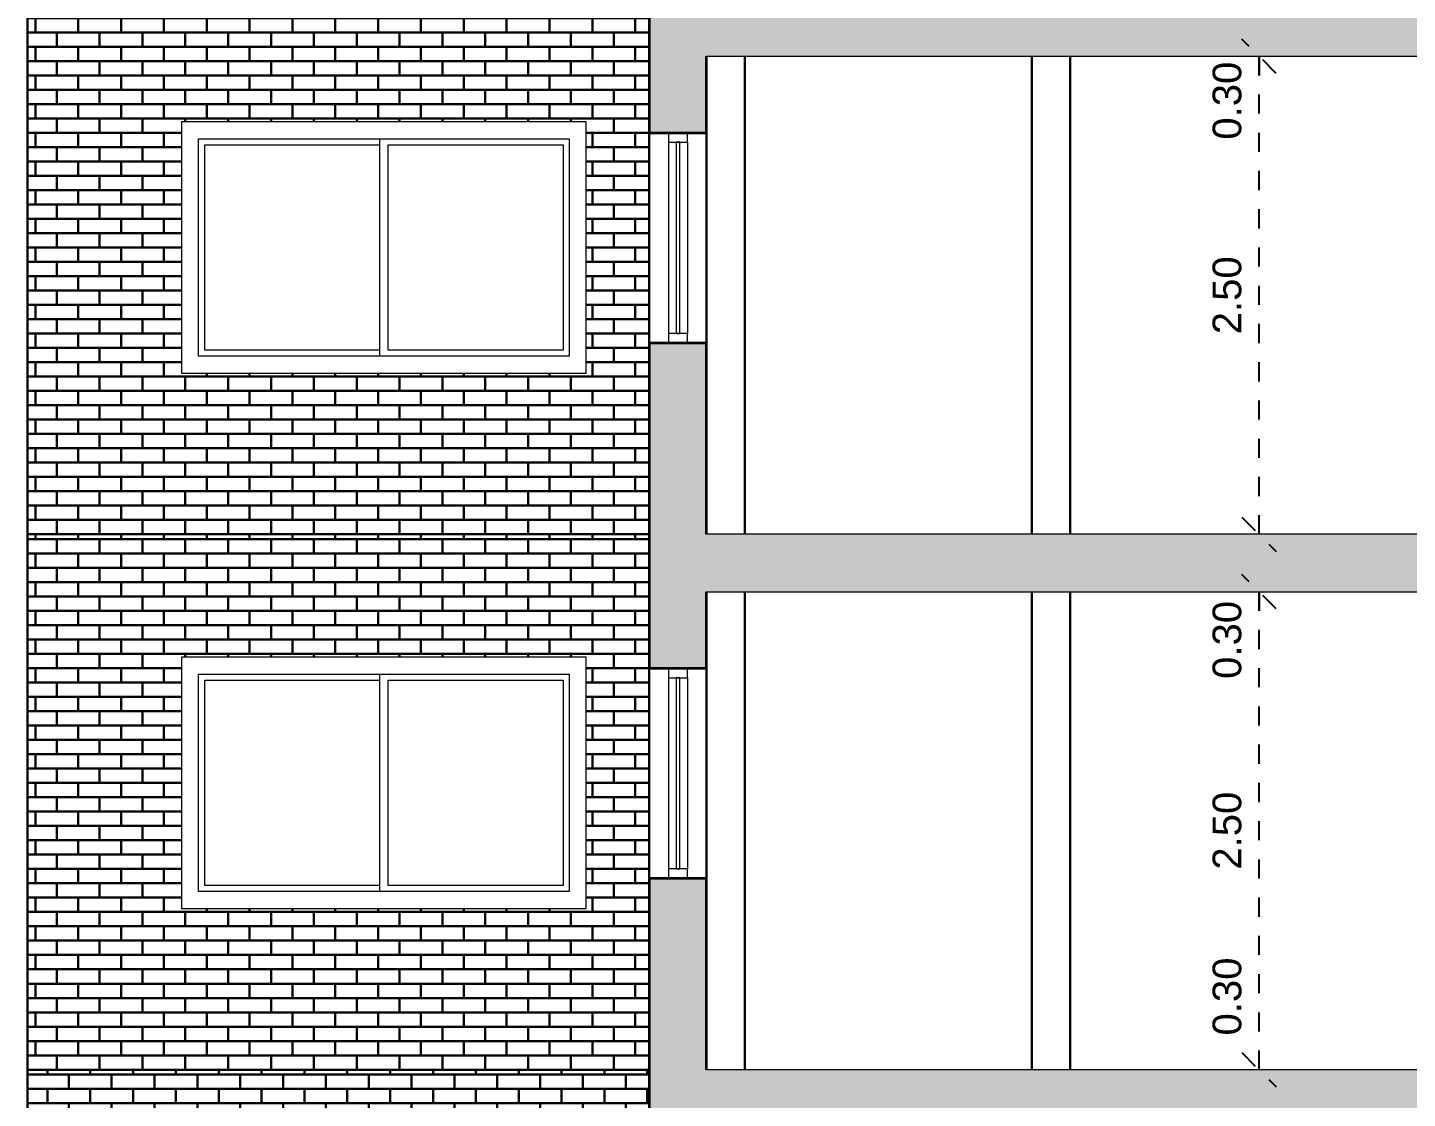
# Model space of a CAD drawing. Header units: metres. Extents: x 42 to 294, y -52 to 32.
# Drawn here: x 230.35 to 237.56, y -38.18 to -32.58 of the extents above; entities that cross this region are included whole.
import ezdxf

# ---------------------------------------------------------------- set-up
doc = ezdxf.new("R2010")
doc.units = ezdxf.units.M
doc.header["$LTSCALE"] = 0.15
doc.linetypes.add('Trazo punto', pattern=[0.015875, 0.00635, -0.004763, 0, -0.004763])
doc.layers.get('0').update_dxf_attribs({"lineweight": 20})
for name, color, linetype, lineweight in [('A-FLOROTM', 6, 'Continuous', 13), ('A-GLAZIDM', 6, 'Continuous', 9), ('A-WALL', 2, 'Continuous', 30), ('A-WALLCWM', 6, 'Continuous', 9)]:
    doc.layers.add(name, color=color, linetype=linetype, lineweight=lineweight)
doc.layers.add('MUROS', color=11, linetype='Continuous')
doc.styles.get("Standard").update_dxf_attribs({"font": 'arial.ttf', "height": 0.15})
doc.dimstyles.new('Copy of Annotative', dxfattribs={"dimtxt": 0.15, "dimasz": 0.18, "dimexe": 0.18, "dimexo": 0.0625, "dimgap": 0.09, "dimtad": 1, "dimzin": 0, "dimdsep": 46, "dimtxsty": 'Standard', "dimblk": 'OBLIQUE', "dimcen": 0.09, "dimse1": 1, "dimse2": 1, "dimadec": 0, "dimazin": 0, "dimtfac": 1, "dimtofl": 0, "dimtmove": 0, "dimatfit": 3, "dimfxl": 1, "dimtolj": 1, "dimtzin": 0, "dimarcsym": 0})

# ---------------------------------------------------------------- blocks, each defined once
blk = doc.blocks.new('Deslizante con cubrejuntas - 2000 x 1200mm-49-Corte AA')
at = {"layer": 'A-GLAZIDM'}
for p, q in [((18.1889, 5.5571), (18.1889, 4.2428)), ((20.3032, 5.5571), (18.1889, 5.5571)), ((20.3032, 4.2428), (20.3032, 5.5571)), ((18.2778, 5.4682), (20.2143, 5.4682)), ((18.2778, 4.3317), (18.2778, 5.4682)), ((18.3096, 4.3635), (18.3096, 5.4365)), ((18.3096, 5.4365), (19.2239, 5.4365)), ((19.2239, 5.4682), (19.2239, 4.3317)), ((19.2683, 4.3635), (19.2683, 5.4365)), ((19.2683, 5.4365), (20.1826, 5.4365)), ((20.1826, 5.4365), (20.1826, 4.3635)), ((20.2143, 5.4682), (20.2143, 4.3317)), ((20.2143, 4.3317), (18.2778, 4.3317)), ((19.2239, 4.3635), (18.3096, 4.3635)), ((20.1826, 4.3635), (19.2683, 4.3635)), ((18.1889, 4.2428), (20.3032, 4.2428))]:
    blk.add_line(p, q, dxfattribs=at)
blk = doc.blocks.new('Panel de sistema - Acristalado-142-Corte AA')
at = {"layer": 'A-WALLCWM'}
for p, q in [((20.7736, 5.45), (20.7736, 4.45)), ((20.7936, 5.45), (20.7736, 5.45)), ((20.7936, 4.45), (20.7936, 5.45)), ((20.7736, 4.45), (20.7936, 4.45))]:
    blk.add_line(p, q, dxfattribs=at)
blk = doc.blocks.new('Montante rectangular - Montante rectangular - 5x10 cm Aluminio-70-Corte AA')
at = {"layer": 'A-WALLCWM'}
for p, q in [((20.7336, 5.45), (20.7336, 4.45)), ((20.8336, 5.45), (20.8336, 4.45))]:
    blk.add_line(p, q, dxfattribs=at)
blk = doc.blocks.new('Montante rectangular - Montante rectangular - 5x10 cm Aluminio-141-Corte AA')
at = {"layer": 'A-WALLCWM'}
h = blk.add_hatch(dxfattribs=at)
h.set_pattern_fill('FP1_9', color=256, style=0, pattern_type=2)
h.set_pattern_definition([(45, (20.576, 4.356), (-0.25173, 0.25173), []), (45, (20.576, 4.737), (-0.25173, 0.25173), [])])
h.paths.add_polyline_path([(20.8336, 4.45), (20.7336, 4.45), (20.7336, 4.4), (20.8336, 4.4)], flags=0)
at = {"layer": 'A-WALLCWM', "lineweight": 13}
for p, q in [((20.8336, 4.45), (20.7336, 4.45)), ((20.7336, 4.45), (20.7336, 4.4)), ((20.8336, 4.4), (20.8336, 4.45)), ((20.7336, 4.4), (20.8336, 4.4))]:
    blk.add_line(p, q, dxfattribs=at)
blk = doc.blocks.new('Montante rectangular - Montante rectangular - 5x10 cm Aluminio-140-Corte AA')
at = {"layer": 'A-WALLCWM'}
h = blk.add_hatch(dxfattribs=at)
h.set_pattern_fill('FP1_10', color=256, style=0, pattern_type=2)
h.set_pattern_definition([(45, (20.576, 5.445), (-0.25173, 0.25173), []), (45, (20.576, 5.826), (-0.25173, 0.25173), [])])
h.paths.add_polyline_path([(20.7336, 5.5), (20.7336, 5.45), (20.8336, 5.45), (20.8336, 5.5)], flags=0)
at = {"layer": 'A-WALLCWM', "lineweight": 13}
for p, q in [((20.7336, 5.5), (20.7336, 5.45)), ((20.8336, 5.5), (20.7336, 5.5)), ((20.8336, 5.45), (20.8336, 5.5)), ((20.7336, 5.45), (20.8336, 5.45))]:
    blk.add_line(p, q, dxfattribs=at)
blk = doc.blocks.new('Panel de sistema - Acristalado-135-Corte AA')
at = {"layer": 'A-WALLCWM'}
for p, q in [((20.7736, 8.25), (20.7736, 7.25)), ((20.7936, 8.25), (20.7736, 8.25)), ((20.7936, 7.25), (20.7936, 8.25)), ((20.7736, 7.25), (20.7936, 7.25))]:
    blk.add_line(p, q, dxfattribs=at)
blk = doc.blocks.new('Montante rectangular - Montante rectangular - 5x10 cm Aluminio-134-Corte AA')
at = {"layer": 'A-WALLCWM'}
h = blk.add_hatch(dxfattribs=at)
h.set_pattern_fill('FP1_14', color=256, style=0, pattern_type=2)
h.set_pattern_definition([(45, (20.576, 7.128), (-0.25173, 0.25173), []), (45, (20.576, 7.509), (-0.25173, 0.25173), [])])
h.paths.add_polyline_path([(20.8336, 7.25), (20.7336, 7.25), (20.7336, 7.2), (20.8336, 7.2)], flags=0)
at = {"layer": 'A-WALLCWM', "lineweight": 13}
for p, q in [((20.8336, 7.25), (20.7336, 7.25)), ((20.7336, 7.25), (20.7336, 7.2)), ((20.8336, 7.2), (20.8336, 7.25)), ((20.7336, 7.2), (20.8336, 7.2))]:
    blk.add_line(p, q, dxfattribs=at)
blk = doc.blocks.new('Montante rectangular - Montante rectangular - 5x10 cm Aluminio-133-Corte AA')
at = {"layer": 'A-WALLCWM'}
h = blk.add_hatch(dxfattribs=at)
h.set_pattern_fill('FP1_15', color=256, style=0, pattern_type=2)
h.set_pattern_definition([(45, (20.576, 8.217), (-0.25173, 0.25173), []), (45, (20.576, 8.598), (-0.25173, 0.25173), [])])
h.paths.add_polyline_path([(20.7336, 8.3), (20.7336, 8.25), (20.8336, 8.25), (20.8336, 8.3)], flags=0)
at = {"layer": 'A-WALLCWM', "lineweight": 13}
for p, q in [((20.7336, 8.3), (20.7336, 8.25)), ((20.8336, 8.3), (20.7336, 8.3)), ((20.8336, 8.25), (20.8336, 8.3)), ((20.7336, 8.25), (20.8336, 8.25))]:
    blk.add_line(p, q, dxfattribs=at)
blk = doc.blocks.new('_Oblique')
at = {"color": 0, "linetype": 'ByBlock', "lineweight": -2}
blk.add_line((-0.5, -0.5), (0.5, 0.5), dxfattribs=at)
blk = doc.blocks.new('*D2574')
at = {"color": 0, "linetype": 'Trazo punto', "lineweight": -2, "ltscale": 0.1, "transparency": 16777216}
for p, q in [((236.7833, -38.0288), (236.7833, -37.8488)), ((236.7833, -38.3288), (236.7833, -38.5088))]:
    blk.add_line(p, q, dxfattribs=at)
at = {"layer": 'Defpoints', "color": 0, "linetype": 'Trazo punto', "ltscale": 0.1, "transparency": 16777216}
for p in [(236.7833, -38.0288), (236.7833, -38.0288), (236.7833, -38.3288)]:
    blk.add_point(p, dxfattribs=at)
at = {"color": 0, "linetype": 'Trazo punto', "lineweight": -2, "ltscale": 0.1, "transparency": 16777216, "xscale": 0.18, "yscale": 0.18, "zscale": 0.18}
for p, rotation in [((236.7833, -38.0288), 270), ((236.7833, -38.3288), 90)]:
    blk.add_blockref('_Oblique', p, dxfattribs=dict(at, rotation=rotation))
at = {"color": 0, "linetype": 'Trazo punto', "ltscale": 0.1, "transparency": 16777216, "insert": (236.6167, -37.6459), "char_height": 0.15, "attachment_point": 5, "rotation": 90}
blk.add_mtext('\\A1;0.30', dxfattribs=at)
blk = doc.blocks.new('*D2575')
at = {"color": 0, "linetype": 'Trazo punto', "lineweight": -2, "ltscale": 0.1, "transparency": 16777216}
blk.add_line((236.7833, -38.0288), (236.7833, -35.5288), dxfattribs=at)
at = {"layer": 'Defpoints', "color": 0, "linetype": 'Trazo punto', "ltscale": 0.1, "transparency": 16777216}
for p in [(236.7833, -35.5288), (236.7833, -35.5288), (236.7833, -38.0288)]:
    blk.add_point(p, dxfattribs=at)
at = {"color": 0, "linetype": 'Trazo punto', "lineweight": -2, "ltscale": 0.1, "transparency": 16777216, "xscale": 0.18, "yscale": 0.18, "zscale": 0.18}
for p, rotation in [((236.7833, -35.5288), 90), ((236.7833, -38.0288), 270)]:
    blk.add_blockref('_Oblique', p, dxfattribs=dict(at, rotation=rotation))
at = {"color": 0, "linetype": 'Trazo punto', "ltscale": 0.1, "transparency": 16777216, "insert": (236.6167, -36.7788), "char_height": 0.15, "attachment_point": 5, "rotation": 90}
blk.add_mtext('\\A1;2.50', dxfattribs=at)
blk = doc.blocks.new('*D2576')
at = {"color": 0, "linetype": 'Trazo punto', "lineweight": -2, "ltscale": 0.1, "transparency": 16777216}
for p, q in [((236.7833, -35.2288), (236.7833, -35.0488)), ((236.7833, -35.5288), (236.7833, -35.7088))]:
    blk.add_line(p, q, dxfattribs=at)
at = {"layer": 'Defpoints', "color": 0, "linetype": 'Trazo punto', "ltscale": 0.1, "transparency": 16777216}
for p in [(236.7833, -35.2288), (236.7833, -35.2288), (236.7833, -35.5288)]:
    blk.add_point(p, dxfattribs=at)
at = {"color": 0, "linetype": 'Trazo punto', "lineweight": -2, "ltscale": 0.1, "transparency": 16777216, "xscale": 0.18, "yscale": 0.18, "zscale": 0.18}
for p, rotation in [((236.7833, -35.2288), 270), ((236.7833, -35.5288), 90)]:
    blk.add_blockref('_Oblique', p, dxfattribs=dict(at, rotation=rotation))
at = {"color": 0, "linetype": 'Trazo punto', "ltscale": 0.1, "transparency": 16777216, "insert": (236.6167, -35.781), "char_height": 0.15, "attachment_point": 5, "rotation": 90}
blk.add_mtext('\\A1;0.30', dxfattribs=at)
blk = doc.blocks.new('*D2577')
at = {"color": 0, "linetype": 'Trazo punto', "lineweight": -2, "ltscale": 0.1, "transparency": 16777216}
blk.add_line((236.7833, -35.2288), (236.7833, -32.7288), dxfattribs=at)
at = {"layer": 'Defpoints', "color": 0, "linetype": 'Trazo punto', "ltscale": 0.1, "transparency": 16777216}
for p in [(236.7833, -32.7288), (236.7833, -32.7288), (236.7833, -35.2288)]:
    blk.add_point(p, dxfattribs=at)
at = {"color": 0, "linetype": 'Trazo punto', "lineweight": -2, "ltscale": 0.1, "transparency": 16777216, "xscale": 0.18, "yscale": 0.18, "zscale": 0.18}
for p, rotation in [((236.7833, -32.7288), 90), ((236.7833, -35.2288), 270)]:
    blk.add_blockref('_Oblique', p, dxfattribs=dict(at, rotation=rotation))
at = {"color": 0, "linetype": 'Trazo punto', "ltscale": 0.1, "transparency": 16777216, "insert": (236.6167, -33.9788), "char_height": 0.15, "attachment_point": 5, "rotation": 90}
blk.add_mtext('\\A1;2.50', dxfattribs=at)
blk = doc.blocks.new('*D2578')
at = {"color": 0, "linetype": 'Trazo punto', "lineweight": -2, "ltscale": 0.1, "transparency": 16777216}
for p, q in [((236.7833, -32.4288), (236.7833, -32.2488)), ((236.7833, -32.7288), (236.7833, -32.9088))]:
    blk.add_line(p, q, dxfattribs=at)
at = {"layer": 'Defpoints', "color": 0, "linetype": 'Trazo punto', "ltscale": 0.1, "transparency": 16777216}
for p in [(236.7833, -32.4288), (236.7833, -32.4288), (236.7833, -32.7288)]:
    blk.add_point(p, dxfattribs=at)
at = {"color": 0, "linetype": 'Trazo punto', "lineweight": -2, "ltscale": 0.1, "transparency": 16777216, "xscale": 0.18, "yscale": 0.18, "zscale": 0.18}
for p, rotation in [((236.7833, -32.4288), 270), ((236.7833, -32.7288), 90)]:
    blk.add_blockref('_Oblique', p, dxfattribs=dict(at, rotation=rotation))
at = {"color": 0, "linetype": 'Trazo punto', "ltscale": 0.1, "transparency": 16777216, "insert": (236.6167, -32.9611), "char_height": 0.15, "attachment_point": 5, "rotation": 90}
blk.add_mtext('\\A1;0.30', dxfattribs=at)

msp = doc.modelspace()

# ---------------------------------------------------------------- hatches: boundary and pattern name
at = {"layer": 'A-WALL'}
h = msp.add_hatch(dxfattribs=at)
h.set_pattern_fill('FP1_13', color=256, style=0, pattern_type=2)
h.set_pattern_definition([(180, (233.746105, -35.22884), (-9e-18, -0.075), []), (270, (233.7461, -35.22884), (0.112, -0.075), [0.075, -0.075])])
h.paths.add_polyline_path([(233.5957, -35.2288), (233.5957, -32.4288), (230.3457, -32.4288), (230.3457, -35.2288)], flags=0)
h.paths.add_polyline_path([(231.151, -33.0717), (233.2653, -33.0717), (233.2653, -34.386), (231.151, -34.386)], flags=0)
h = msp.add_hatch(dxfattribs=at)
h.set_pattern_fill('FP1_8', color=256, style=0, pattern_type=2)
h.set_pattern_definition([(180, (233.746105, -38.02884), (-9e-18, -0.075), []), (270, (233.7461, -38.02884), (0.112, -0.075), [0.075, -0.075])])
h.paths.add_polyline_path([(233.5957, -38.0288), (233.5957, -35.2288), (230.3457, -35.2288), (230.3457, -38.0288)], flags=0)
h.paths.add_polyline_path([(231.151, -35.8717), (233.2653, -35.8717), (233.2653, -37.186), (231.151, -37.186)], flags=0)
h = msp.add_hatch(dxfattribs=at)
h.set_pattern_fill('FP1_3', color=256, style=0, pattern_type=2)
h.set_pattern_definition([(0, (228.321105, -41.42884), (0, 0.075), []), (90, (228.3211, -41.42884), (-0.112, 0.075), [0.075, -0.075])])
h.paths.add_polyline_path([(233.5957, -38.0288), (230.3457, -38.0288), (230.3457, -39.3661), (230.3609, -39.3598), (230.3593, -39.3496), (230.3504, -39.338), (230.3529, -39.3339), (230.4153, -39.3312), (230.4386, -39.3025), (230.4434, -39.2941), (230.4452, -39.2888), (230.4795, -39.3123), (230.4856, -39.3148), (230.5159, -39.3063), (230.5233, -39.2999), (230.5311, -39.3021), (230.5389, -39.2999), (230.5463, -39.3063), (230.5765, -39.3148), (230.5827, -39.3123), (230.617, -39.2888), (230.6188, -39.2941), (230.6236, -39.3025), (230.6468, -39.3312), (230.7093, -39.3339), (230.7117, -39.338), (230.7029, -39.3496), (230.7013, -39.3598), (230.802, -39.4015), (230.8161, -39.3993), (230.8172, -39.4548), (230.8202, -39.4726), (230.8249, -39.4884), (230.8313, -39.5011), (230.8395, -39.5097), (230.8442, -39.5134), (230.8476, -39.5167), (230.85, -39.5199), (230.852, -39.5233), (230.8538, -39.5271), (230.856, -39.5317), (230.859, -39.5373), (230.8776, -39.5255), (230.9176, -39.5207), (230.921, -39.5281), (230.9261, -39.5339), (230.9258, -39.5346), (230.902, -39.5428), (230.8984, -39.5553), (230.9036, -39.5782), (230.9143, -39.6065), (230.9406, -39.6583), (230.9499, -39.6717), (230.9527, -39.6698), (230.9548, -39.6676), (230.9956, -39.6477), (230.9965, -39.6427), (230.9979, -39.6437), (230.9993, -39.6501), (231.0003, -39.661), (230.9989, -39.6937), (230.9956, -39.7139), (230.9946, -39.7139), (231.0386, -39.736), (231.0403, -39.7343), (231.041, -39.7396), (231.058, -39.7201), (231.0651, -39.715), (231.0687, -39.7136), (231.07, -39.7147), (231.0698, -39.717), (231.0694, -39.719), (231.0698, -39.7195), (231.1106, -39.8537), (231.1167, -39.863), (231.1138, -39.8664), (231.1139, -39.8694), (231.1145, -39.8717), (231.1129, -39.8735), (231.0698, -39.874), (231.0659, -39.9017), (231.0971, -39.9237), (231.1041, -39.9478), (231.1139, -39.9621), (231.1213, -39.9605), (231.1323, -39.9569), (231.136, -39.9848), (231.142, -40.0002), (231.1663, -40.03), (231.2059, -40.076), (231.2408, -40.1172), (231.2631, -40.1476), (231.265, -40.1611), (231.2623, -40.1755), (231.6269, -40.133), (231.6301, -40.0771), (231.6188, -40.0046), (231.6127, -39.986), (231.151, -39.986), (231.151, -38.6717), (233.2653, -38.6717), (233.2653, -39.9422), (233.5607, -39.9077), (233.5607, -39.9012), (233.5632, -39.9012), (233.5657, -39.9012), (233.5682, -39.9012), (233.5707, -39.9012), (233.5732, -39.9012), (233.5757, -39.9012), (233.5782, -39.9012), (233.5807, -39.9012), (233.5832, -39.9012), (233.5857, -39.9012), (233.5882, -39.9012), (233.5907, -39.9012), (233.5907, -39.9043), (233.5957, -39.9037), (233.5957, -38.3288)], flags=0)
at = {"layer": 'MUROS'}
h = msp.add_hatch(color=256, dxfattribs=at)
h.paths.add_polyline_path([(247.1207, -28.6288), (247.0207, -28.6288), (247.0207, -29.6288), (242.5207, -29.6288), (242.4207, -29.6288), (241.5207, -29.6288), (241.3707, -29.6288), (240.1957, -29.6288), (238.2957, -29.6288), (238.1457, -29.6288), (233.8957, -29.6288), (233.8957, -28.6288), (233.5957, -28.6288), (233.5957, -30.3288), (233.8957, -30.3288), (233.8957, -29.9288), (238.1457, -29.9288), (238.1457, -32.4288), (238.2957, -32.4288), (238.2957, -29.9288), (240.1957, -29.9288), (241.3707, -29.9288), (241.3707, -32.4288), (240.1957, -32.4288), (238.2957, -32.4288), (238.1457, -32.4288), (233.8957, -32.4288), (233.8957, -31.4288), (233.5957, -31.4288), (233.5957, -33.1288), (233.8957, -33.1288), (233.8957, -32.7288), (238.1457, -32.7288), (238.1457, -35.2288), (238.2957, -35.2288), (238.2957, -32.7288), (240.1957, -32.7288), (241.3707, -32.7288), (241.3707, -35.2288), (240.1957, -35.2288), (238.2957, -35.2288), (238.1457, -35.2288), (233.8957, -35.2288), (233.8957, -34.2288), (233.5957, -34.2288), (233.5957, -35.9288), (233.8957, -35.9288), (233.8957, -35.5288), (238.1457, -35.5288), (238.1457, -38.0288), (238.2957, -38.0288), (238.2957, -35.5288), (240.1957, -35.5288), (241.3707, -35.5288), (241.3707, -38.0288), (241.5207, -38.0288), (241.5207, -35.5288), (245.7207, -35.5288), (245.7207, -35.9288), (245.8286, -35.9288), (246.0207, -35.9288), (246.0207, -34.3288), (245.8286, -34.3288), (245.7207, -34.3288), (245.7207, -35.2288), (241.5207, -35.2288), (241.5207, -32.7288), (245.7207, -32.7288), (245.7207, -33.1288), (245.8286, -33.1288), (246.0207, -33.1288), (246.0207, -32.7288), (247.0207, -32.7288), (247.1207, -32.7288), (247.1207, -31.4288), (247.0207, -31.4288), (247.0207, -32.4288), (241.5207, -32.4288), (241.5207, -29.9288), (245.7207, -29.9288), (245.7207, -30.3288), (246.0207, -30.3288), (246.0207, -29.9288), (247.0207, -29.9288), (247.1207, -29.9288)])
h.paths.add_polyline_path([(247.1207, -25.8288), (247.0207, -25.8288), (247.0207, -26.8288), (240.1957, -26.8288), (238.2957, -26.8288), (238.1457, -26.8288), (233.8957, -26.8288), (233.8957, -25.8288), (233.5957, -25.8288), (233.5957, -27.5288), (233.8957, -27.5288), (233.8957, -27.1288), (238.1457, -27.1288), (238.1457, -29.6288), (238.2957, -29.6288), (238.2957, -27.1288), (240.1957, -27.1288), (241.3707, -27.1288), (241.3707, -29.6288), (241.5207, -29.6288), (241.5207, -27.1288), (245.7207, -27.1288), (245.7207, -27.5288), (246.0207, -27.5288), (246.0207, -27.1288), (247.0207, -27.1288), (247.1207, -27.1288)])
h.paths.add_polyline_path([(247.1207, -23.0288), (247.0207, -23.0288), (247.0207, -24.0288), (241.5207, -24.0288), (241.3707, -24.0288), (240.1957, -24.0288), (238.2957, -24.0288), (238.1457, -24.0288), (233.8957, -24.0288), (233.8957, -23.0288), (233.5957, -23.0288), (233.5957, -24.7288), (233.8957, -24.7288), (233.8957, -24.3288), (238.1457, -24.3288), (238.1457, -26.8288), (238.2957, -26.8288), (238.2957, -24.3288), (240.1957, -24.3288), (241.3707, -24.3288), (241.3707, -26.8288), (241.5207, -26.8288), (241.5207, -24.3288), (245.7207, -24.3288), (245.7207, -24.7288), (246.0207, -24.7288), (246.0207, -24.3288), (247.0207, -24.3288), (247.1207, -24.3288)])
h.paths.add_polyline_path([(247.1207, -21.2288), (246.0207, -21.2288), (246.0207, -20.2288), (245.8707, -20.2288), (245.8707, -21.2288), (233.5957, -21.2288), (233.5957, -21.5288), (233.5957, -21.9288), (233.8957, -21.9288), (233.8957, -21.5288), (240.1957, -21.5288), (241.3707, -21.5288), (241.5207, -21.5288), (245.7207, -21.5288), (245.7207, -21.9288), (246.0207, -21.9288), (246.0207, -21.5288), (247.1207, -21.5288)])
h.paths.add_polyline_path([(238.2957, -21.5288), (238.1457, -21.5288), (238.1457, -24.0288), (238.2957, -24.0288)])
h.paths.add_polyline_path([(241.5207, -21.5288), (241.3707, -21.5288), (241.3707, -24.0288), (241.5207, -24.0288)])
h.paths.add_polyline_path([(246.0207, -37.1288), (245.8286, -37.1288), (245.7207, -37.1288), (245.7207, -38.0288), (241.5207, -38.0288), (241.3707, -38.0288), (240.1957, -38.0288), (238.2957, -38.0288), (233.8957, -38.0288), (233.8957, -37.0288), (233.5957, -37.0288), (233.5957, -38.3288), (233.8957, -38.3288), (237.3957, -38.3288), (237.3957, -41.4288), (237.6957, -41.4288), (237.6957, -38.3288), (242.808, -38.3288), (242.808, -38.8288), (243.2323, -38.8288), (243.2323, -38.3288), (245.7207, -38.3288), (246.0207, -38.3288)])

# ---------------------------------------------------------------- linework, layer by layer
at = {"layer": 'A-FLOROTM'}
for p, q in [((233.8957, -32.7288), (238.1457, -32.7288)), ((238.1457, -35.2288), (233.8957, -35.2288)), ((233.8957, -35.5288), (238.1457, -35.5288)), ((238.1457, -38.0288), (233.8957, -38.0288))]:
    msp.add_line(p, q, dxfattribs=at)
at = {"layer": 'A-WALL'}
for p, q in [((230.3457, -26.8288), (230.3457, -39.3661)), ((234.0957, -32.7288), (234.0957, -35.2288)), ((235.5957, -35.2288), (235.5957, -32.7288)), ((235.7957, -35.2288), (235.7957, -32.7288)), ((233.5957, -34.2288), (233.5957, -33.1288)), ((233.8957, -33.1288), (233.8957, -34.2288)), ((233.5957, -35.2288), (230.3457, -35.2288)), ((234.0957, -35.5288), (234.0957, -38.0288)), ((235.5957, -38.0288), (235.5957, -35.5288)), ((235.7957, -38.0288), (235.7957, -35.5288)), ((233.5957, -37.0288), (233.5957, -35.9288)), ((233.8957, -35.9288), (233.8957, -37.0288)), ((235.5957, -37.5788), (235.5957, -37.519)), ((235.5957, -37.6288), (235.5957, -37.5915)), ((235.5957, -38.0288), (235.5957, -37.7788))]:
    msp.add_line(p, q, dxfattribs=at)
at = {"layer": 'A-WALL', "lineweight": 35}
for p, q in [((233.5957, -31.4288), (233.5957, -33.1288)), ((233.8957, -33.1288), (233.8957, -32.7288)), ((233.5957, -33.1288), (233.8957, -33.1288)), ((233.8957, -34.2288), (233.5957, -34.2288)), ((233.5957, -34.2288), (233.5957, -35.9288)), ((233.8957, -35.2288), (233.8957, -34.2288)), ((233.8957, -35.9288), (233.8957, -35.5288)), ((233.5957, -35.9288), (233.8957, -35.9288)), ((233.8957, -37.0288), (233.5957, -37.0288)), ((233.5957, -37.0288), (233.5957, -38.3288)), ((233.8957, -38.0288), (233.8957, -37.0288))]:
    msp.add_line(p, q, dxfattribs=at)

# ---------------------------------------------------------------- block references
at = {"layer": 'A-GLAZIDM'}
for p in [(212.9621, -38.6288), (212.9621, -41.4288)]:
    msp.add_blockref('Deslizante con cubrejuntas - 2000 x 1200mm-49-Corte AA', p, dxfattribs=at)
at = {"layer": 'A-WALLCWM'}
for name, p in [('Montante rectangular - Montante rectangular - 5x10 cm Aluminio-133-Corte AA', (212.9621, -41.4288)), ('Montante rectangular - Montante rectangular - 5x10 cm Aluminio-70-Corte AA', (212.9621, -38.6288)), ('Panel de sistema - Acristalado-135-Corte AA', (212.9621, -41.4288)), ('Montante rectangular - Montante rectangular - 5x10 cm Aluminio-134-Corte AA', (212.9621, -41.4288)), ('Montante rectangular - Montante rectangular - 5x10 cm Aluminio-140-Corte AA', (212.9621, -41.4288)), ('Montante rectangular - Montante rectangular - 5x10 cm Aluminio-70-Corte AA', (212.9621, -41.4288)), ('Panel de sistema - Acristalado-142-Corte AA', (212.9621, -41.4288)), ('Montante rectangular - Montante rectangular - 5x10 cm Aluminio-141-Corte AA', (212.9621, -41.4288))]:
    msp.add_blockref(name, p, dxfattribs=at)

# ---------------------------------------------------------------- dimensions: what is measured, and where the dimension line sits
at = {"linetype": 'Trazo punto', "ltscale": 0.1}
for base, p1, p2, picture, middle in [((236.7833, -32.4288), (236.7833, -32.7288), (236.7833, -32.4288), '*D2578', (236.7833, -32.9611)), ((236.7833, -35.2288), (236.7833, -35.5288), (236.7833, -35.2288), '*D2576', (236.7833, -35.781)), ((236.7833, -38.0288), (236.7833, -38.3288), (236.7833, -38.0288), '*D2574', (236.7833, -37.6459))]:
    dim = msp.add_linear_dim(base=base, p1=p1, p2=p2, angle=90, dimstyle='Copy of Annotative', override={"dimscale": 0, "dimtix": 0, "dimtofl": 0, "dimtmove": 1, "dimatfit": 3}, dxfattribs=at)
    dim.commit()
    dim.dimension.update_dxf_attribs({"geometry": picture, "text_midpoint": middle, "dimtype": 160})
for base, p1, p2, picture, middle in [((236.7833, -32.7288), (236.7833, -35.2288), (236.7833, -32.7288), '*D2577', (236.6167, -33.9788)), ((236.7833, -35.5288), (236.7833, -38.0288), (236.7833, -35.5288), '*D2575', (236.6167, -36.7788))]:
    dim = msp.add_linear_dim(base=base, p1=p1, p2=p2, angle=90, dimstyle='Copy of Annotative', override={"dimscale": 0, "dimtix": 0, "dimtofl": 0, "dimtmove": 1, "dimatfit": 3}, dxfattribs=at)
    dim.commit()
    dim.dimension.update_dxf_attribs({"geometry": picture, "text_midpoint": middle})

doc.saveas('drawing.dxf')
